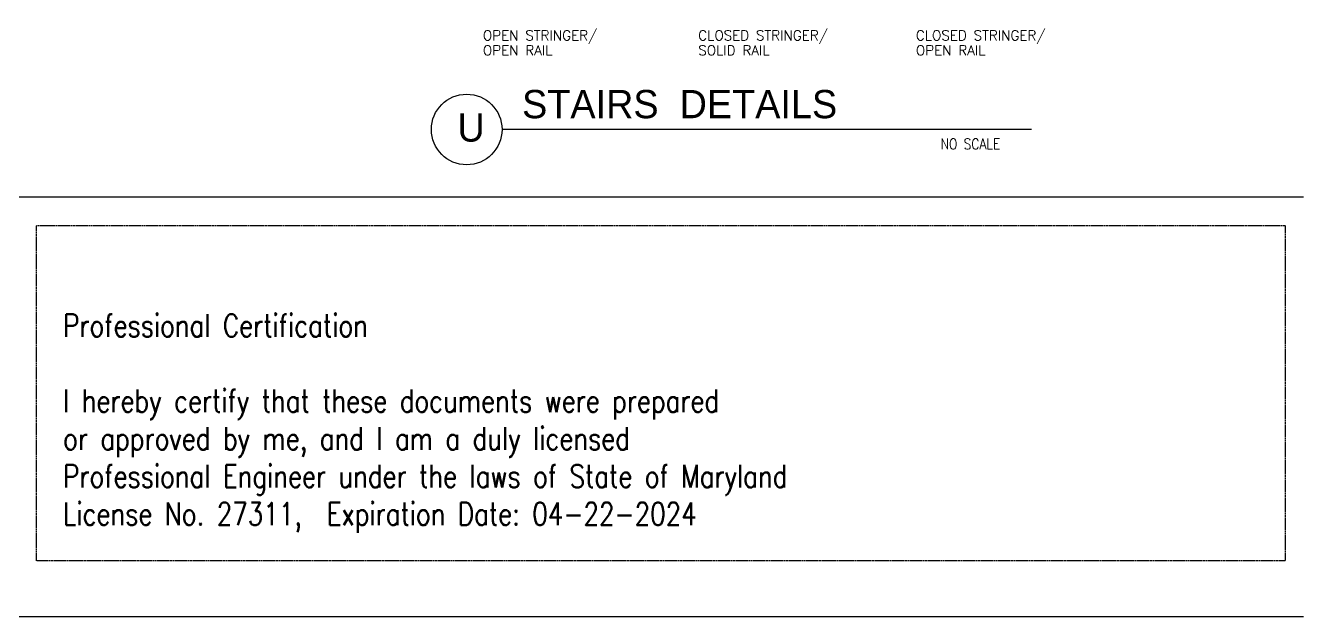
# Model space of a CAD drawing. Header units: inches. Extents: x 26998 to 46838, y -509 to 4343.
# Drawn here: x 39339.8 to 39747, y 3165 to 3353.5 of the extents above; entities that cross this region are included whole.
import ezdxf

# ---------------------------------------------------------------- set-up
doc = ezdxf.new("R2010")
doc.units = ezdxf.units.IN
doc.header["$LTSCALE"] = 0.5
doc.header["$MEASUREMENT"] = 0
doc.linetypes.add('DASHED', pattern=[0.75, 0.5, -0.25])
for name, color, linetype in [('N', 3, 'Continuous'), ('R-AGSTEXT', 6, 'Continuous'), ('SEC', 7, 'Continuous'), ('TITLE', 7, 'Continuous'), ('Title Block', 7, 'Continuous')]:
    doc.layers.add(name, color=color, linetype=linetype)
doc.styles.add('AGSROMAND', font='ROMAND.shx', dxfattribs={"height": 2.5})
doc.styles.add('BOLD', font='')
doc.styles.add('notes', font='simplex.shx', dxfattribs={"height": 4.5})
doc.styles.add('TAGS', font='romans', dxfattribs={"width": 0.8})
doc.styles.get('BOLD').set_extended_font_data('Futura Lt BT')

msp = doc.modelspace()

# ---------------------------------------------------------------- linework, layer by layer
msp.add_line((39336.3396909, 3298.9879526), (39746.7132624, 3298.9879526))
msp.add_lwpolyline([(38251.6540277, 4291.6919129, 0.5, 0.5, 0), (39746.7132624, 4291.6919129, 0, 0, 0), (39746.7132624, 3165.2426914, 0.5, 0.5, 0), (38251.6540277, 3165.2426914, 0.5, 0.5, 0)], format="xyseb")
at = {"layer": 'SEC', "color": 7}
msp.add_circle((39480.2517796, 3320.4277023), 11.25, dxfattribs=at)
at = {"layer": 'TITLE'}
msp.add_line((39491.5535559, 3320.4997281), (39660.1068634, 3320.4997281), dxfattribs=at)
at = {"layer": 'Title Block', "color": 253, "linetype": 'DASHED', "elevation": -143.9991213}
msp.add_lwpolyline([(39343.3001457, 3289.8627704), (39740.8001457, 3289.8627704), (39740.8001457, 3183.0015204), (39343.3001457, 3183.0015204)], close=True, dxfattribs=at)

# ---------------------------------------------------------------- texts
at = {"layer": 'N', "color": 7, "style": 'notes', "width": 0.85}
msp.add_text('NO SCALE', height=3.375, dxfattribs=at).set_placement((39631.0953883, 3314.1463523))
at = {"layer": 'R-AGSTEXT', "style": 'AGSROMAND'}
for s, p in [('OPEN STRINGER/', (39485.4256331, 3348.8058408)), ('CLOSED STRINGER/', (39553.9885659, 3348.8058408)), ('CLOSED STRINGER/', (39623.2732123, 3348.8058408)), ('OPEN RAIL', (39485.4256331, 3344.0808408)), ('SOLID RAIL', (39553.9885659, 3344.0808408)), ('OPEN RAIL', (39623.2732123, 3344.0808408))]:
    msp.add_text(s, height=3.15, dxfattribs=at).set_placement(p)
at = {"layer": 'TITLE', "insert": (39497.8849078, 3328.452391), "char_height": 9, "width": 293.9625, "attachment_point": 4, "style": 'BOLD'}
msp.add_mtext('STAIRS  DETAILS', dxfattribs=at)
at = {"layer": 'TITLE', "insert": (39477.3008837, 3325.5583515), "char_height": 9, "attachment_point": 1, "style": 'BOLD'}
msp.add_mtext('U', dxfattribs=at)
at = {"layer": 'Title Block', "insert": (39351.8001457, 3261.6015204, -143.9991213), "char_height": 7.2, "attachment_point": 1, "style": 'TAGS'}
msp.add_mtext_dynamic_manual_height_columns('Professional Certification\\P\\PI hereby certify that these documents were prepared\\Por approved by me, and I am a duly licensed\\PProfessional Engineer under the laws of State of Maryland\\PLicense No. 27311,  Expiration Date: 04-22-2024', width=727.308226295, gutter_width=30, heights=[0], dxfattribs=at)

doc.saveas('drawing.dxf')
